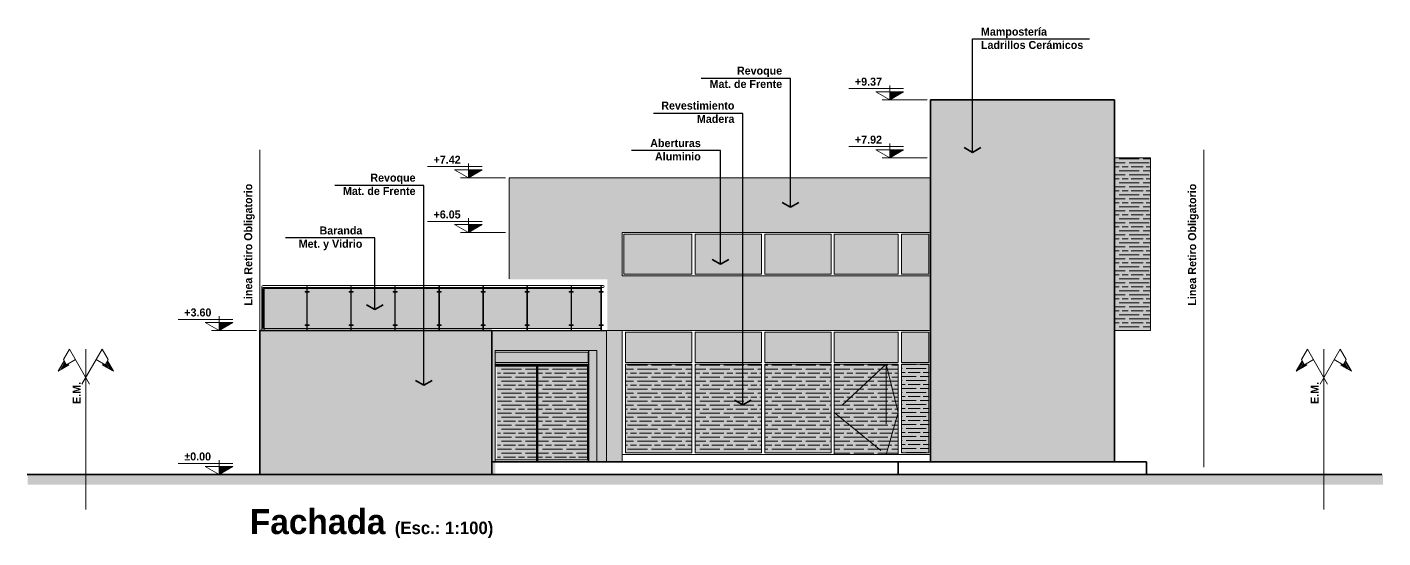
# Model space of a CAD drawing. Header units: millimetres. Extents: x 110427 to 125914, y 76277 to 76441.
# Drawn here: x 113931.94 to 113965.81, y 76370.54 to 76383.31 of the extents above; entities that cross this region are included whole.
import ezdxf

# ---------------------------------------------------------------- set-up
doc = ezdxf.new("R2010")
doc.units = ezdxf.units.MM
doc.linetypes.add('CENTER', pattern=[50.8, 31.75, -6.35, 6.35, -6.35])
doc.linetypes.add('JIS_02_0.7', pattern=[1.35, 0.75, -0.6])
for name, color, linetype, lineweight in [('02_CIVIL EXIST', 8, 'Continuous', 25), ('03_CIVIL EXIST A DECLARAR', 21, 'Continuous', 18), ('04_CIVIL A CONSTRUIR', 250, 'Continuous', 35), ('06_CIVIL VISTAS GRUESA', 244, 'Continuous', 13), ('08_CIVIL VISTAS FINO', 251, 'Continuous', 5), ('09_CARPINTERIA Y MOBILIARIO', 141, 'Continuous', 13), ('09_CIVIL PROYECCIONES', 230, 'JIS_02_0.7', 5), ('10_CIVIL EJES', 230, 'CENTER', 15), ('12_HATCH', 8, 'Continuous', 9), ('12_TEXTOS', 4, 'Continuous', 40), ('13_COTAS', 8, 'Continuous', 9), ('VIDRIOS', 254, 'Continuous', 9)]:
    doc.layers.add(name, color=color, linetype=linetype, lineweight=lineweight)
doc.layers.add('14_TEXTOS', color=4, linetype='Continuous')
doc.styles.add('JDS1', font='GOTHICB.TTF')
doc.dimstyles.new('1_100_JDS', dxfattribs={"dimscale": 100, "dimtxt": 2, "dimasz": 1.5, "dimexe": 1, "dimexo": 1, "dimgap": 0.75, "dimtad": 1, "dimlfac": 0.001, "dimzin": 4, "dimdsep": 46, "dimtxsty": 'JDS1', "dimcen": 0.09, "dimdle": 0.1, "dimclrd": 8, "dimclre": 8, "dimclrt": 150, "dimadec": 0, "dimazin": 0, "dimtfac": 1, "dimtmove": 2, "dimatfit": 0, "dimfxl": 0, "dimtolj": 1, "dimtzin": 0, "dimarcsym": 0})
pattern_1 = [(180, (110493.84203, 75930.85568), (4e-17, 0.3), [0.5, -0.1]), (180, (110493.94203, 75930.95568), (4e-17, 0.3), [0.3, -0.075, 0.15, -0.075]), (180, (110494.09203, 75931.05568), (4e-17, 0.3), [0.5, -0.1])]

msp = doc.modelspace()

# ---------------------------------------------------------------- hatches: boundary and pattern name
at = {"layer": '08_CIVIL VISTAS FINO'}
h = msp.add_hatch(color=30, dxfattribs=at)
h.dxf.hatch_style = 1
h.paths.add_polyline_path([(113960.008, 76380.043), (113959.108, 76380.043), (113959.108, 76375.723), (113960.008, 76375.723)])
h = msp.add_hatch(dxfattribs=at)
h.set_pattern_fill('GOST_WOOD', color=256, scale=0.05, angle=90)
h.set_pattern_definition([(180, (110502.52308, 75933.9157), (4e-17, 0.3), [0.5, -0.1]), (180, (110502.62308, 75934.0157), (4e-17, 0.3), [0.3, -0.075, 0.15, -0.075]), (180, (110502.77308, 75934.1157), (4e-17, 0.3), [0.5, -0.1])])
h.paths.add_polyline_path([(113960.008, 76380.043), (113959.108, 76380.043), (113959.108, 76375.723), (113960.008, 76375.723)])
h = msp.add_hatch(color=30, dxfattribs=at)
h.dxf.hatch_style = 1
h.paths.add_polyline_path([(113944.667, 76374.837), (113943.668, 76374.837), (113943.668, 76372.489), (113944.667, 76372.489)])
h = msp.add_hatch(dxfattribs=at)
h.set_pattern_fill('GOST_WOOD', color=256, scale=0.05, angle=90)
h.set_pattern_definition([(180, (110489.8423, 75930.85568), (4e-17, 0.3), [0.5, -0.1]), (180, (110489.9423, 75930.95568), (4e-17, 0.3), [0.3, -0.075, 0.15, -0.075]), (180, (110490.0923, 75931.05568), (4e-17, 0.3), [0.5, -0.1])])
h.paths.add_polyline_path([(113944.667, 76374.837), (113943.686, 76374.837), (113943.686, 76372.489), (113944.667, 76372.489)])
h = msp.add_hatch(color=30, dxfattribs=at)
h.dxf.hatch_style = 1
h.paths.add_polyline_path([(113945.935, 76374.837), (113944.702, 76374.837), (113944.702, 76372.489), (113945.935, 76372.489)])
h = msp.add_hatch(dxfattribs=at)
h.set_pattern_fill('GOST_WOOD', color=256, scale=0.05, angle=90)
h.set_pattern_definition([(180, (110491.11082, 75930.85568), (4e-17, 0.3), [0.5, -0.1]), (180, (110491.21082, 75930.95568), (4e-17, 0.3), [0.3, -0.075, 0.15, -0.075]), (180, (110491.36082, 75931.05568), (4e-17, 0.3), [0.5, -0.1])])
h.paths.add_polyline_path([(113945.928, 76374.837), (113944.71, 76374.837), (113944.718, 76372.489), (113945.935, 76372.489)])
h = msp.add_hatch(color=30, dxfattribs=at)
h.dxf.hatch_style = 1
h.paths.add_polyline_path([(113948.547, 76374.883), (113946.887, 76374.883), (113946.887, 76372.663), (113948.547, 76372.663)])
h = msp.add_hatch(dxfattribs=at)
h.set_pattern_fill('GOST_WOOD', color=256, scale=0.05, angle=90)
h.set_pattern_definition(pattern_1)
h.paths.add_polyline_path([(113948.547, 76374.883), (113946.887, 76374.883), (113946.887, 76372.663), (113948.547, 76372.663)])
h = msp.add_hatch(color=30, dxfattribs=at)
h.dxf.hatch_style = 1
h.paths.add_polyline_path([(113950.287, 76374.883), (113948.627, 76374.883), (113948.627, 76372.663), (113950.287, 76372.663)])
h = msp.add_hatch(dxfattribs=at)
h.set_pattern_fill('GOST_WOOD', color=256, scale=0.05, angle=90)
h.set_pattern_definition(pattern_1)
h.paths.add_polyline_path([(113950.287, 76374.883), (113948.627, 76374.883), (113948.627, 76372.663), (113950.287, 76372.663)])
h = msp.add_hatch(color=30, dxfattribs=at)
h.dxf.hatch_style = 1
h.paths.add_polyline_path([(113952.026, 76374.883), (113950.367, 76374.883), (113950.367, 76372.663), (113952.026, 76372.663)])
h = msp.add_hatch(dxfattribs=at)
h.set_pattern_fill('GOST_WOOD', color=256, scale=0.05, angle=90)
h.set_pattern_definition(pattern_1)
h.paths.add_polyline_path([(113952.026, 76374.883), (113950.367, 76374.883), (113950.367, 76372.663), (113952.026, 76372.663)])
h = msp.add_hatch(color=30, dxfattribs=at)
h.dxf.hatch_style = 1
h.paths.add_polyline_path([(113953.706, 76374.883), (113952.106, 76374.883), (113952.106, 76372.623), (113953.706, 76372.623)])
h = msp.add_hatch(dxfattribs=at)
h.set_pattern_fill('GOST_WOOD', color=256, scale=0.05, angle=90)
h.set_pattern_definition(pattern_1)
h.paths.add_polyline_path([(113953.706, 76374.883), (113952.106, 76374.883), (113952.106, 76372.623), (113953.706, 76372.623)])
h = msp.add_hatch(color=30, dxfattribs=at)
h.dxf.hatch_style = 1
h.paths.add_polyline_path([(113954.468, 76374.883), (113953.786, 76374.883), (113953.786, 76372.663), (113954.468, 76372.663)])
h = msp.add_hatch(dxfattribs=at)
h.set_pattern_fill('GOST_WOOD', color=256, scale=0.05, angle=90)
h.set_pattern_definition([(180, (110453.1522, 76028.67518), (4e-17, 0.3), [0.5, -0.1]), (180, (110453.2522, 76028.77518), (4e-17, 0.3), [0.3, -0.075, 0.15, -0.075]), (180, (110453.4022, 76028.87518), (4e-17, 0.3), [0.5, -0.1])])
h.paths.add_polyline_path([(113954.468, 76374.883), (113953.786, 76374.883), (113953.786, 76372.663), (113954.468, 76372.663)])
at = {"layer": '12_HATCH'}
h = msp.add_hatch(color=252, dxfattribs=at)
h.dxf.hatch_style = 1
h.paths.add_polyline_path([(113959.108, 76381.493), (113954.508, 76381.493), (113954.508, 76372.443), (113959.108, 76372.443)])
h = msp.add_hatch(color=148, dxfattribs=at)
h.dxf.hatch_style = 1
h.paths.add_polyline_path([(113954.508, 76379.543), (113943.978, 76379.543), (113943.978, 76377.003), (113946.437, 76377.003), (113946.437, 76375.723), (113954.508, 76375.723), (113954.508, 76377.091), (113946.808, 76377.091), (113946.808, 76378.173), (113954.508, 76378.173)])
for points in [[(113948.547, 76378.133), (113946.847, 76378.133), (113946.847, 76377.131), (113948.547, 76377.131)], [(113950.287, 76378.133), (113948.627, 76378.133), (113948.627, 76377.131), (113950.287, 76377.131)], [(113952.026, 76378.133), (113950.367, 76378.133), (113950.367, 76377.131), (113952.026, 76377.131)], [(113953.706, 76378.133), (113952.106, 76378.133), (113952.106, 76377.131), (113953.706, 76377.131)], [(113954.468, 76378.133), (113953.786, 76378.133), (113953.786, 76377.131), (113954.468, 76377.131)], [(113937.86, 76376.778), (113938.927, 76376.778), (113938.927, 76376.701), (113938.882, 76376.701), (113938.882, 76376.681), (113938.927, 76376.681), (113938.927, 76375.87), (113938.882, 76375.87), (113938.882, 76375.85), (113938.927, 76375.85), (113938.927, 76375.773), (113937.86, 76375.773), (113937.86, 76375.85), (113937.86, 76375.87), (113937.86, 76376.681), (113937.86, 76376.701)], [(113940.027, 76376.778), (113938.937, 76376.778), (113938.937, 76376.701), (113938.982, 76376.701), (113938.982, 76376.681), (113938.937, 76376.681), (113938.937, 76375.87), (113938.982, 76375.87), (113938.982, 76375.85), (113938.937, 76375.85), (113938.937, 76375.773), (113940.027, 76375.773), (113940.027, 76375.85), (113939.982, 76375.85), (113939.982, 76375.87), (113940.027, 76375.87), (113940.027, 76376.681), (113939.982, 76376.681), (113939.982, 76376.701), (113940.027, 76376.701)], [(113940.037, 76376.778), (113941.127, 76376.778), (113941.127, 76376.701), (113941.082, 76376.701), (113941.082, 76376.681), (113941.127, 76376.681), (113941.127, 76375.87), (113941.082, 76375.87), (113941.082, 76375.85), (113941.127, 76375.85), (113941.127, 76375.773), (113940.037, 76375.773), (113940.037, 76375.85), (113940.082, 76375.85), (113940.082, 76375.87), (113940.037, 76375.87), (113940.037, 76376.681), (113940.082, 76376.681), (113940.082, 76376.701), (113940.037, 76376.701)], [(113942.227, 76376.778), (113941.137, 76376.778), (113941.137, 76376.701), (113941.182, 76376.701), (113941.182, 76376.681), (113941.137, 76376.681), (113941.137, 76375.87), (113941.182, 76375.87), (113941.182, 76375.85), (113941.137, 76375.85), (113941.137, 76375.773), (113942.227, 76375.773), (113942.227, 76375.85), (113942.182, 76375.85), (113942.182, 76375.87), (113942.227, 76375.87), (113942.227, 76376.681), (113942.182, 76376.681), (113942.182, 76376.701), (113942.227, 76376.701)], [(113942.237, 76376.778), (113943.327, 76376.778), (113943.327, 76376.701), (113943.282, 76376.701), (113943.282, 76376.681), (113943.327, 76376.681), (113943.327, 76375.87), (113943.282, 76375.87), (113943.282, 76375.85), (113943.327, 76375.85), (113943.327, 76375.773), (113942.237, 76375.773), (113942.237, 76375.85), (113942.282, 76375.85), (113942.282, 76375.87), (113942.237, 76375.87), (113942.237, 76376.681), (113942.282, 76376.681), (113942.282, 76376.701), (113942.237, 76376.701)], [(113944.427, 76376.778), (113943.337, 76376.778), (113943.337, 76376.701), (113943.382, 76376.701), (113943.382, 76376.681), (113943.337, 76376.681), (113943.337, 76375.87), (113943.382, 76375.87), (113943.382, 76375.85), (113943.337, 76375.85), (113943.337, 76375.773), (113944.427, 76375.773), (113944.427, 76375.85), (113944.382, 76375.85), (113944.382, 76375.87), (113944.427, 76375.87), (113944.427, 76376.681), (113944.382, 76376.681), (113944.382, 76376.701), (113944.427, 76376.701)], [(113944.437, 76376.778), (113945.527, 76376.778), (113945.527, 76376.701), (113945.482, 76376.701), (113945.482, 76376.681), (113945.527, 76376.681), (113945.527, 76375.87), (113945.482, 76375.87), (113945.482, 76375.85), (113945.527, 76375.85), (113945.527, 76375.773), (113944.437, 76375.773), (113944.437, 76375.85), (113944.482, 76375.85), (113944.482, 76375.87), (113944.437, 76375.87), (113944.437, 76376.681), (113944.482, 76376.681), (113944.482, 76376.701), (113944.437, 76376.701)], [(113946.276, 76376.778), (113945.537, 76376.778), (113945.537, 76376.701), (113945.582, 76376.701), (113945.582, 76376.681), (113945.537, 76376.681), (113945.537, 76375.87), (113945.582, 76375.87), (113945.582, 76375.85), (113945.537, 76375.85), (113945.537, 76375.773), (113946.276, 76375.773), (113946.276, 76375.85), (113946.231, 76375.85), (113946.231, 76375.87), (113946.276, 76375.87), (113946.276, 76376.681), (113946.231, 76376.681), (113946.231, 76376.701), (113946.276, 76376.701)], [(113948.547, 76375.683), (113946.887, 76375.683), (113946.887, 76374.923), (113948.547, 76374.923)], [(113950.287, 76375.683), (113948.627, 76375.683), (113948.627, 76374.923), (113950.287, 76374.923)], [(113952.026, 76375.683), (113950.367, 76375.683), (113950.367, 76374.923), (113952.026, 76374.923)], [(113953.706, 76375.683), (113952.106, 76375.683), (113952.106, 76374.923), (113953.706, 76374.923)], [(113954.468, 76375.683), (113953.786, 76375.683), (113953.786, 76374.923), (113954.468, 76374.923)], [(113945.952, 76375.183), (113943.634, 76375.183), (113943.634, 76374.923), (113945.952, 76374.923)]]:
    msp.add_hatch(color=7, dxfattribs=at).paths.add_polyline_path(points)
h = msp.add_hatch(color=8, dxfattribs=at)
h.dxf.hatch_style = 1
h.paths.add_polyline_path([(113943.634, 76375.723), (113937.75, 76375.723), (113937.75, 76372.123), (113943.634, 76372.123), (113943.634, 76375.223), (113945.971, 76375.223), (113945.971, 76372.443), (113946.808, 76372.443), (113946.808, 76375.723)])
at = {"layer": '12_HATCH', "linetype": 'ByBlock', "lineweight": 9}
h = msp.add_hatch(dxfattribs=at)
h.set_pattern_fill('LINE', color=256, scale=0.1875, angle=600, style=0)
h.set_pattern_definition([(240, (114017.753065, 75470.016428), (0.0202974704, -0.01171875), [])])
h.paths.add_polyline_path([(113932.71, 76374.705), (113932.979, 76374.86), (113932.96, 76374.893), (113932.917, 76374.868), (113932.86, 76374.966)])
h = msp.add_hatch(dxfattribs=at)
h.set_pattern_fill('LINE', color=256, scale=0.1875, angle=600, style=0)
h.set_pattern_definition([(300, (113870.366228, 75470.016428), (-0.0202974704, -0.01171875), [])])
h.paths.add_polyline_path([(113933.942, 76374.966), (113933.885, 76374.868), (113933.842, 76374.893), (113933.823, 76374.86), (113934.092, 76374.705)])
h = msp.add_hatch(dxfattribs=at)
h.set_pattern_fill('LINE', color=256, scale=0.1875, angle=600, style=0)
h.set_pattern_definition([(240, (114048.689858, 75470.016428), (0.0202974704, -0.01171875), [])])
h.paths.add_polyline_path([(113963.647, 76374.705), (113963.916, 76374.86), (113963.897, 76374.893), (113963.854, 76374.868), (113963.797, 76374.966)])
h = msp.add_hatch(dxfattribs=at)
h.set_pattern_fill('LINE', color=256, scale=0.1875, angle=600, style=0)
h.set_pattern_definition([(300, (113901.30302, 75470.016428), (-0.0202974704, -0.01171875), [])])
h.paths.add_polyline_path([(113964.878, 76374.966), (113964.822, 76374.868), (113964.779, 76374.893), (113964.76, 76374.86), (113965.029, 76374.705)])
at = {"layer": '12_HATCH'}
h = msp.add_hatch(color=256, dxfattribs=at)
h.dxf.hatch_style = 1
h.paths.add_polyline_path([(113965.815, 76372.123), (113931.946, 76372.123), (113931.946, 76371.873), (113965.815, 76371.873)])
at = {"layer": '13_COTAS'}
h = msp.add_hatch(dxfattribs=at)
h.set_pattern_fill('LINE', color=256, scale=0.2, angle=90, style=0)
h.set_pattern_definition([(90, (113065.73014, 76510.50379), (0.025, 2e-18), [])])
h.paths.add_polyline_path([(113953.492, 76381.693), (113953.492, 76381.493), (113953.838, 76381.693)])
h = msp.add_hatch(dxfattribs=at)
h.set_pattern_fill('LINE', color=256, scale=0.2, angle=90, style=0)
h.set_pattern_definition([(90, (113065.73014, 76509.05379), (0.025, 2e-18), [])])
h.paths.add_polyline_path([(113953.492, 76380.243), (113953.492, 76380.043), (113953.838, 76380.243)])
h = msp.add_hatch(dxfattribs=at)
h.set_pattern_fill('LINE', color=256, scale=0.2, angle=90, style=0)
h.set_pattern_definition([(90, (113055.20014, 76508.55379), (0.025, 2e-18), [])])
h.paths.add_polyline_path([(113942.962, 76379.743), (113942.962, 76379.543), (113943.308, 76379.743)])
h = msp.add_hatch(dxfattribs=at)
h.set_pattern_fill('LINE', color=256, scale=0.2, angle=90, style=0)
h.set_pattern_definition([(90, (113055.20014, 76507.18379), (0.025, 2e-18), [])])
h.paths.add_polyline_path([(113942.962, 76378.373), (113942.962, 76378.173), (113943.308, 76378.373)])
h = msp.add_hatch(dxfattribs=at)
h.set_pattern_fill('LINE', color=256, scale=0.2, angle=90, style=0)
h.set_pattern_definition([(90, (113048.972102, 76504.73379), (0.025, 2e-18), [])])
h.paths.add_polyline_path([(113936.734, 76375.923), (113936.734, 76375.723), (113937.08, 76375.923)])
h = msp.add_hatch(dxfattribs=at)
h.set_pattern_fill('LINE', color=256, scale=0.2, angle=90, style=0)
h.set_pattern_definition([(90, (113048.972102, 76501.13379), (0.025, 2e-18), [])])
h.paths.add_polyline_path([(113936.734, 76372.323), (113936.734, 76372.123), (113937.08, 76372.323)])

# ---------------------------------------------------------------- linework, layer by layer
at = {"layer": '02_CIVIL EXIST'}
for p, q in [((113943.55, 76375.723), (113946.413, 76375.723)), ((113945.971, 76372.443), (113945.971, 76375.223)), ((113943.634, 76374.883), (113945.971, 76374.883))]:
    msp.add_line(p, q, dxfattribs=at)
at = {"layer": '03_CIVIL EXIST A DECLARAR'}
for p, q in [((113959.108, 76380.043), (113960.008, 76380.043)), ((113960.008, 76375.723), (113960.008, 76380.043)), ((113943.978, 76377.014), (113943.978, 76379.543)), ((113954.508, 76379.543), (113943.978, 76379.543)), ((113946.808, 76378.173), (113946.808, 76377.091)), ((113946.808, 76378.173), (113954.508, 76378.173)), ((113946.808, 76377.091), (113954.508, 76377.091)), ((113946.413, 76375.723), (113954.508, 76375.723)), ((113959.108, 76375.723), (113960.008, 76375.723)), ((113946.808, 76372.623), (113954.508, 76372.623))]:
    msp.add_line(p, q, dxfattribs=at)
at = {"layer": '04_CIVIL A CONSTRUIR'}
for p, q in [((113954.508, 76372.443), (113954.508, 76381.493)), ((113954.508, 76381.493), (113959.108, 76381.493)), ((113959.108, 76372.443), (113959.108, 76381.493)), ((113955.559, 76380.177), (113955.351, 76380.297)), ((113955.559, 76380.177), (113955.767, 76380.297)), ((113951.012, 76378.807), (113950.804, 76378.927)), ((113951.012, 76378.807), (113951.22, 76378.927)), ((113949.265, 76377.381), (113949.057, 76377.501)), ((113949.265, 76377.381), (113949.473, 76377.501)), ((113940.621, 76376.247), (113940.413, 76376.367)), ((113940.621, 76376.247), (113940.829, 76376.367)), ((113937.75, 76375.723), (113943.55, 76375.723)), ((113937.75, 76375.723), (113937.75, 76372.123)), ((113943.55, 76372.123), (113943.55, 76375.723)), ((113941.85, 76374.359), (113941.643, 76374.479)), ((113941.85, 76374.359), (113942.058, 76374.479)), ((113949.819, 76373.866), (113949.611, 76373.986)), ((113949.819, 76373.866), (113950.026, 76373.986)), ((113943.55, 76372.443), (113959.908, 76372.443)), ((113953.706, 76372.123), (113953.706, 76372.443)), ((113959.908, 76372.123), (113959.908, 76372.443)), ((113931.936, 76372.123), (113965.792, 76372.123))]:
    msp.add_line(p, q, dxfattribs=at)
at = {"layer": '06_CIVIL VISTAS GRUESA'}
for p, q in [((113937.805, 76376.826), (113937.805, 76375.723)), ((113937.827, 76376.701), (113937.827, 76376.778)), ((113937.837, 76376.778), (113937.827, 76376.778)), ((113937.827, 76375.773), (113937.827, 76376.681)), ((113937.832, 76376.853), (113946.33, 76376.853)), ((113937.832, 76376.798), (113938.927, 76376.798)), ((113937.837, 76375.773), (113937.837, 76376.778)), ((113937.86, 76376.798), (113937.86, 76375.723)), ((113937.86, 76376.778), (113938.927, 76376.778)), ((113938.927, 76376.701), (113938.927, 76376.826)), ((113938.937, 76376.826), (113938.927, 76376.826)), ((113938.927, 76375.87), (113938.927, 76376.681)), ((113938.937, 76376.701), (113938.937, 76376.826)), ((113938.937, 76376.798), (113940.027, 76376.798)), ((113940.027, 76376.778), (113938.937, 76376.778)), ((113938.937, 76375.87), (113938.937, 76376.681)), ((113940.027, 76376.701), (113940.027, 76376.826)), ((113940.037, 76376.826), (113940.027, 76376.826)), ((113940.027, 76375.87), (113940.027, 76376.681)), ((113940.037, 76376.701), (113940.037, 76376.826)), ((113940.037, 76376.798), (113941.127, 76376.798)), ((113940.037, 76376.778), (113941.127, 76376.778)), ((113940.037, 76375.87), (113940.037, 76376.681)), ((113941.127, 76376.701), (113941.127, 76376.826)), ((113941.137, 76376.826), (113941.127, 76376.826)), ((113941.127, 76375.87), (113941.127, 76376.681)), ((113941.137, 76376.701), (113941.137, 76376.826)), ((113941.137, 76376.798), (113942.227, 76376.798)), ((113942.227, 76376.778), (113941.137, 76376.778)), ((113941.137, 76375.87), (113941.137, 76376.681)), ((113942.227, 76376.701), (113942.227, 76376.826)), ((113942.237, 76376.826), (113942.227, 76376.826)), ((113942.227, 76375.87), (113942.227, 76376.681)), ((113942.237, 76376.701), (113942.237, 76376.826)), ((113942.237, 76376.798), (113943.327, 76376.798)), ((113942.237, 76376.778), (113943.327, 76376.778)), ((113942.237, 76375.87), (113942.237, 76376.681)), ((113943.327, 76376.701), (113943.327, 76376.826)), ((113943.337, 76376.826), (113943.327, 76376.826)), ((113943.327, 76375.87), (113943.327, 76376.681)), ((113943.337, 76376.701), (113943.337, 76376.826)), ((113943.337, 76376.798), (113944.427, 76376.798)), ((113944.427, 76376.778), (113943.337, 76376.778)), ((113943.337, 76375.87), (113943.337, 76376.681)), ((113944.427, 76376.701), (113944.427, 76376.826)), ((113944.437, 76376.826), (113944.427, 76376.826)), ((113944.427, 76375.87), (113944.427, 76376.681)), ((113944.437, 76376.701), (113944.437, 76376.826)), ((113944.437, 76376.798), (113945.527, 76376.798)), ((113944.437, 76376.778), (113945.527, 76376.778)), ((113944.437, 76375.87), (113944.437, 76376.681)), ((113945.527, 76376.701), (113945.527, 76376.826)), ((113945.537, 76376.826), (113945.527, 76376.826)), ((113945.527, 76375.87), (113945.527, 76376.681)), ((113945.537, 76376.701), (113945.537, 76376.826)), ((113945.537, 76376.798), (113946.276, 76376.798)), ((113946.276, 76376.778), (113945.537, 76376.778)), ((113945.537, 76375.87), (113945.537, 76376.681)), ((113946.276, 76376.701), (113946.276, 76376.826)), ((113946.286, 76376.826), (113946.276, 76376.826)), ((113946.276, 76375.87), (113946.276, 76376.681)), ((113946.286, 76376.701), (113946.286, 76376.826)), ((113946.286, 76376.798), (113946.33, 76376.798)), ((113946.286, 76375.87), (113946.286, 76376.681)), ((113937.837, 76375.773), (113937.827, 76375.773)), ((113937.86, 76375.773), (113938.927, 76375.773)), ((113938.927, 76375.723), (113938.927, 76375.85)), ((113938.937, 76375.723), (113938.937, 76375.85)), ((113940.027, 76375.773), (113938.937, 76375.773)), ((113940.027, 76375.723), (113940.027, 76375.85)), ((113940.037, 76375.723), (113940.037, 76375.85)), ((113940.037, 76375.773), (113941.127, 76375.773)), ((113941.127, 76375.723), (113941.127, 76375.85)), ((113941.137, 76375.723), (113941.137, 76375.85)), ((113942.227, 76375.773), (113941.137, 76375.773)), ((113942.227, 76375.723), (113942.227, 76375.85)), ((113942.237, 76375.723), (113942.237, 76375.85)), ((113942.237, 76375.773), (113943.327, 76375.773)), ((113943.327, 76375.723), (113943.327, 76375.85)), ((113943.337, 76375.723), (113943.337, 76375.85)), ((113944.427, 76375.773), (113943.337, 76375.773)), ((113944.427, 76375.723), (113944.427, 76375.85)), ((113944.437, 76375.723), (113944.437, 76375.85)), ((113944.437, 76375.773), (113945.527, 76375.773)), ((113945.527, 76375.723), (113945.527, 76375.85)), ((113945.537, 76375.723), (113945.537, 76375.85)), ((113946.276, 76375.773), (113945.537, 76375.773)), ((113946.276, 76375.723), (113946.276, 76375.85)), ((113946.286, 76375.723), (113946.286, 76375.85))]:
    msp.add_line(p, q, dxfattribs=at)
for points in [[(113937.827, 76376.681), (113937.827, 76376.701), (113937.823, 76376.701), (113937.823, 76376.681)], [(113937.837, 76376.681), (113937.837, 76376.701), (113937.841, 76376.701), (113937.841, 76376.681)], [(113938.982, 76376.681), (113938.982, 76376.701), (113938.882, 76376.701), (113938.882, 76376.681)], [(113940.082, 76376.681), (113940.082, 76376.701), (113939.982, 76376.701), (113939.982, 76376.681)], [(113941.182, 76376.681), (113941.182, 76376.701), (113941.082, 76376.701), (113941.082, 76376.681)], [(113942.282, 76376.681), (113942.282, 76376.701), (113942.182, 76376.701), (113942.182, 76376.681)], [(113943.382, 76376.681), (113943.382, 76376.701), (113943.282, 76376.701), (113943.282, 76376.681)], [(113944.482, 76376.681), (113944.482, 76376.701), (113944.382, 76376.701), (113944.382, 76376.681)], [(113945.582, 76376.681), (113945.582, 76376.701), (113945.482, 76376.701), (113945.482, 76376.681)], [(113946.331, 76376.681), (113946.331, 76376.701), (113946.231, 76376.701), (113946.231, 76376.681)], [(113937.827, 76375.85), (113937.827, 76375.87), (113937.823, 76375.87), (113937.823, 76375.85)], [(113937.837, 76375.85), (113937.837, 76375.87), (113937.841, 76375.87), (113937.841, 76375.85)], [(113938.982, 76375.85), (113938.982, 76375.87), (113938.882, 76375.87), (113938.882, 76375.85)], [(113940.082, 76375.85), (113940.082, 76375.87), (113939.982, 76375.87), (113939.982, 76375.85)], [(113941.182, 76375.85), (113941.182, 76375.87), (113941.082, 76375.87), (113941.082, 76375.85)], [(113942.282, 76375.85), (113942.282, 76375.87), (113942.182, 76375.87), (113942.182, 76375.85)], [(113943.382, 76375.85), (113943.382, 76375.87), (113943.282, 76375.87), (113943.282, 76375.85)], [(113944.482, 76375.85), (113944.482, 76375.87), (113944.382, 76375.87), (113944.382, 76375.85)], [(113945.582, 76375.85), (113945.582, 76375.87), (113945.482, 76375.87), (113945.482, 76375.85)], [(113946.331, 76375.85), (113946.331, 76375.87), (113946.231, 76375.87), (113946.231, 76375.85)]]:
    msp.add_lwpolyline(points, close=True, dxfattribs=at)
for centre, start, end in [((113937.832, 76376.826), 90, 270), ((113946.33, 76376.826), 270, 90)]:
    msp.add_arc(centre, 0.0276, start, end, dxfattribs=at)
at = {"layer": '08_CIVIL VISTAS FINO'}
for p, q in [((113945.952, 76375.183), (113943.634, 76375.183)), ((113945.952, 76374.923), (113945.952, 76375.183)), ((113945.952, 76374.923), (113943.634, 76374.923)), ((113943.634, 76374.86), (113945.952, 76374.86)), ((113943.634, 76374.837), (113944.667, 76374.837)), ((113944.667, 76372.443), (113944.667, 76374.86)), ((113944.685, 76372.443), (113944.685, 76374.86)), ((113944.702, 76372.443), (113944.702, 76374.837)), ((113944.702, 76374.837), (113945.935, 76374.837)), ((113945.935, 76372.489), (113945.935, 76374.837)), ((113945.952, 76372.443), (113945.952, 76374.86)), ((113943.634, 76372.489), (113944.667, 76372.489)), ((113944.702, 76372.489), (113945.935, 76372.489))]:
    msp.add_line(p, q, dxfattribs=at)
at = {"layer": '09_CARPINTERIA Y MOBILIARIO'}
for p, q in [((113946.847, 76377.131), (113946.847, 76378.133)), ((113946.847, 76378.133), (113948.547, 76378.133)), ((113948.547, 76377.131), (113948.547, 76378.133)), ((113948.627, 76377.131), (113948.627, 76378.133)), ((113948.627, 76378.133), (113950.287, 76378.133)), ((113950.287, 76377.131), (113950.287, 76378.133)), ((113950.367, 76377.131), (113950.367, 76378.133)), ((113950.367, 76378.133), (113952.026, 76378.133)), ((113952.026, 76377.131), (113952.026, 76378.133)), ((113952.106, 76377.131), (113952.106, 76378.133)), ((113952.106, 76378.133), (113953.706, 76378.133)), ((113953.706, 76377.131), (113953.706, 76378.133)), ((113953.786, 76377.131), (113953.786, 76378.133)), ((113953.786, 76378.133), (113954.468, 76378.133)), ((113954.468, 76377.131), (113954.468, 76378.133)), ((113946.847, 76377.131), (113948.547, 76377.131)), ((113948.627, 76377.131), (113950.287, 76377.131)), ((113950.367, 76377.131), (113952.026, 76377.131)), ((113952.106, 76377.131), (113953.706, 76377.131)), ((113953.786, 76377.131), (113954.468, 76377.131)), ((113946.413, 76372.443), (113946.413, 76375.723)), ((113946.808, 76372.443), (113946.808, 76375.723)), ((113946.887, 76375.683), (113948.547, 76375.683)), ((113946.887, 76374.923), (113946.887, 76375.683)), ((113948.547, 76374.923), (113948.547, 76375.683)), ((113948.627, 76375.683), (113950.287, 76375.683)), ((113948.627, 76374.923), (113948.627, 76375.683)), ((113950.287, 76374.923), (113950.287, 76375.683)), ((113950.367, 76375.683), (113952.026, 76375.683)), ((113950.367, 76374.923), (113950.367, 76375.683)), ((113952.026, 76374.923), (113952.026, 76375.683)), ((113952.106, 76375.683), (113953.706, 76375.683)), ((113952.106, 76374.923), (113952.106, 76375.683)), ((113953.706, 76374.923), (113953.706, 76375.683)), ((113946.17, 76375.223), (113943.634, 76375.223)), ((113943.634, 76372.443), (113943.634, 76375.223)), ((113946.17, 76372.443), (113946.17, 76375.223)), ((113946.887, 76374.923), (113948.547, 76374.923)), ((113946.887, 76374.883), (113948.547, 76374.883)), ((113946.887, 76372.663), (113946.887, 76374.883)), ((113948.547, 76372.663), (113948.547, 76374.883)), ((113948.627, 76374.923), (113950.287, 76374.923)), ((113948.627, 76374.883), (113950.287, 76374.883)), ((113948.627, 76372.663), (113948.627, 76374.883)), ((113950.287, 76372.663), (113950.287, 76374.883)), ((113950.367, 76374.923), (113952.026, 76374.923)), ((113950.367, 76374.883), (113952.026, 76374.883)), ((113950.367, 76372.663), (113950.367, 76374.883)), ((113952.026, 76372.663), (113952.026, 76374.883)), ((113952.106, 76374.923), (113953.706, 76374.923)), ((113952.106, 76374.883), (113953.706, 76374.883)), ((113952.106, 76372.623), (113952.106, 76374.883)), ((113953.706, 76372.623), (113953.706, 76374.883)), ((113953.786, 76374.883), (113954.468, 76374.883)), ((113953.786, 76372.663), (113953.786, 76374.883)), ((113954.468, 76372.663), (113954.468, 76374.883)), ((113946.887, 76372.663), (113948.547, 76372.663)), ((113948.627, 76372.663), (113950.287, 76372.663)), ((113950.367, 76372.663), (113952.026, 76372.663)), ((113953.786, 76372.663), (113954.468, 76372.663))]:
    msp.add_line(p, q, dxfattribs=at)
msp.add_lwpolyline([(113953.786, 76375.683), (113954.468, 76375.683), (113954.468, 76374.923), (113953.786, 76374.923)], close=True, dxfattribs=at)
at = {"layer": '09_CIVIL PROYECCIONES', "ltscale": 2}
for p, q in [((113953.399, 76374.883), (113952.106, 76373.673)), ((113953.706, 76373.673), (113953.399, 76374.883)), ((113953.399, 76374.883), (113953.399, 76372.623)), ((113952.106, 76373.673), (113953.399, 76372.623)), ((113953.399, 76372.623), (113953.706, 76373.673))]:
    msp.add_line(p, q, dxfattribs=at)
at = {"layer": '10_CIVIL EJES', "ltscale": 0.25}
for p, q in [((113937.75, 76380.244), (113937.75, 76371.248)), ((113961.338, 76380.244), (113961.338, 76371.248)), ((113933.401, 76375.258), (113933.401, 76371.248)), ((113964.338, 76375.258), (113964.338, 76371.248))]:
    msp.add_line(p, q, dxfattribs=at)
at = {"layer": '12_HATCH', "linetype": 'ByBlock', "lineweight": 9}
for p, q in [((113932.71, 76374.705), (113932.86, 76374.966)), ((113932.842, 76374.998), (113932.992, 76375.258)), ((113932.917, 76374.868), (113932.842, 76374.998)), ((113932.917, 76374.868), (113933.142, 76374.998)), ((113933.495, 76374.387), (113932.992, 76375.258)), ((113933.307, 76374.387), (113933.81, 76375.258)), ((113933.885, 76374.868), (113933.66, 76374.998)), ((113933.96, 76374.998), (113933.81, 76375.258)), ((113933.885, 76374.868), (113933.96, 76374.998)), ((113934.092, 76374.705), (113933.942, 76374.966)), ((113963.647, 76374.705), (113963.797, 76374.966)), ((113963.779, 76374.998), (113963.929, 76375.258)), ((113963.854, 76374.868), (113963.779, 76374.998)), ((113963.854, 76374.868), (113964.079, 76374.998)), ((113964.432, 76374.387), (113963.929, 76375.258)), ((113964.244, 76374.387), (113964.747, 76375.258)), ((113964.822, 76374.868), (113964.597, 76374.998)), ((113964.897, 76374.998), (113964.747, 76375.258)), ((113964.822, 76374.868), (113964.897, 76374.998)), ((113965.029, 76374.705), (113964.878, 76374.966)), ((113932.71, 76374.705), (113932.979, 76374.86)), ((113932.979, 76374.86), (113932.96, 76374.893)), ((113933.823, 76374.86), (113933.842, 76374.893)), ((113934.092, 76374.705), (113933.823, 76374.86)), ((113963.647, 76374.705), (113963.916, 76374.86)), ((113963.916, 76374.86), (113963.897, 76374.893)), ((113964.76, 76374.86), (113964.779, 76374.893)), ((113965.029, 76374.705), (113964.76, 76374.86))]:
    msp.add_line(p, q, dxfattribs=at)
at = {"layer": '13_COTAS'}
for p, q in [((113953.838, 76381.773), (113952.468, 76381.773)), ((113953.492, 76381.493), (113953.492, 76381.853)), ((113953.492, 76381.493), (113953.492, 76381.853)), ((113953.146, 76381.693), (113953.838, 76381.693)), ((113953.492, 76381.493), (113953.146, 76381.693)), ((113953.838, 76381.693), (113953.492, 76381.493)), ((113953.492, 76380.043), (113953.492, 76380.403)), ((113953.492, 76380.043), (113953.492, 76380.403)), ((113953.838, 76380.323), (113952.468, 76380.323)), ((113953.146, 76380.243), (113953.838, 76380.243)), ((113953.492, 76380.043), (113953.146, 76380.243)), ((113953.838, 76380.243), (113953.492, 76380.043)), ((113943.308, 76379.823), (113941.938, 76379.823)), ((113942.616, 76379.743), (113943.308, 76379.743)), ((113942.962, 76379.543), (113942.616, 76379.743)), ((113942.962, 76379.543), (113942.962, 76379.903)), ((113942.962, 76379.543), (113942.962, 76379.903)), ((113943.308, 76379.743), (113942.962, 76379.543)), ((113943.308, 76378.453), (113941.938, 76378.453)), ((113942.616, 76378.373), (113943.308, 76378.373)), ((113942.962, 76378.173), (113942.616, 76378.373)), ((113942.962, 76378.173), (113942.962, 76378.533)), ((113942.962, 76378.173), (113942.962, 76378.533)), ((113943.308, 76378.373), (113942.962, 76378.173)), ((113937.08, 76376.003), (113935.71, 76376.003)), ((113936.734, 76375.723), (113936.734, 76376.083)), ((113936.734, 76375.723), (113936.734, 76376.083)), ((113936.387, 76375.923), (113937.08, 76375.923)), ((113936.734, 76375.723), (113936.387, 76375.923)), ((113937.08, 76375.923), (113936.734, 76375.723)), ((113937.08, 76372.403), (113935.71, 76372.403)), ((113936.387, 76372.323), (113937.08, 76372.323)), ((113936.734, 76372.123), (113936.387, 76372.323)), ((113936.734, 76372.123), (113936.734, 76372.483)), ((113936.734, 76372.123), (113936.734, 76372.483)), ((113937.08, 76372.323), (113936.734, 76372.123))]:
    msp.add_line(p, q, dxfattribs=at)
at = {"layer": '13_COTAS', "linetype": 'JIS_02_0.7', "ltscale": 1.5}
for p, q in [((113954.424, 76381.493), (113953.012, 76381.493)), ((113954.424, 76380.043), (113953.012, 76380.043)), ((113943.894, 76379.543), (113942.482, 76379.543)), ((113943.894, 76378.173), (113942.482, 76378.173)), ((113937.666, 76375.723), (113936.254, 76375.723))]:
    msp.add_line(p, q, dxfattribs=at)

# ---------------------------------------------------------------- texts
at = {"layer": '12_TEXTOS', "color": 150, "char_height": 0.2, "style": 'JDS1'}
for s, insert, width, attachment_point in [('Mampostería\\PLadrillos Cerámicos', (113955.771, 76382.761), 2.97341, 7), ('Revoque\\PMat. de Frente', (113950.803, 76381.785), 2.57308, 9), ('Revestimiento\\PMadera', (113949.61, 76380.913), 2.57308, 9), ('Aberturas\\PAluminio', (113948.77, 76379.974), 2.57308, 9), ('Revoque\\PMat. de Frente', (113941.642, 76379.11), 2.57308, 9)]:
    msp.add_mtext(s, dxfattribs=dict(at, insert=insert, width=width, attachment_point=attachment_point))
at = {"layer": '12_TEXTOS', "color": 150, "char_height": 0.2, "attachment_point": 8, "rotation": 90, "style": 'JDS1'}
for s, insert, width in [('Linea Retiro Obligatorio', (113937.622, 76377.871), 3.33395), ('Linea Retiro Obligatorio', (113961.21, 76377.871), 3.33395), ('E.M.', (113933.273, 76374.165), 0.82275), ('E.M.', (113964.21, 76374.165), 0.82275)]:
    msp.add_mtext(s, dxfattribs=dict(at, insert=insert, width=width))
at = {"layer": '14_TEXTOS', "color": 150, "insert": (113940.313, 76377.732), "char_height": 0.2, "width": 2.57308, "attachment_point": 9, "style": 'JDS1'}
msp.add_mtext('Baranda\\PMet. y Vidrio', dxfattribs=at)
at = {"layer": '14_TEXTOS', "insert": (113937.501, 76370.54), "char_height": 0.5, "width": 9.59338, "attachment_point": 7, "style": 'JDS1'}
msp.add_mtext('{\\H1.25x;Fachada \\H0.5x;(Esc.: 1:100)}', dxfattribs=at)
at = {"layer": 'VIDRIOS', "color": 150, "char_height": 0.2, "attachment_point": 5, "style": 'JDS1'}
for s, insert, width in [('+9.37', (113952.96, 76381.945), 1.17721), ('+7.92', (113952.96, 76380.495), 1.17721), ('+7.42', (113942.43, 76379.995), 0.78175), ('+6.05', (113942.43, 76378.625), 0.78175)]:
    msp.add_mtext(s, dxfattribs=dict(at, insert=insert, width=width))
for s, insert in [('+3.60', (113936.202, 76376.175)), ('±0.00', (113936.198, 76372.575))]:
    msp.add_mtext(s, dxfattribs=dict(at, insert=insert))

# ---------------------------------------------------------------- leaders
at = {"layer": '13_COTAS'}
for points in [[(113955.559, 76380.177), (113955.559, 76383.019), (113958.484, 76383.019)], [(113951.012, 76378.807), (113951.012, 76382.026), (113948.783, 76382.026)], [(113949.819, 76373.866), (113949.819, 76381.154), (113947.59, 76381.154)], [(113949.265, 76377.381), (113949.265, 76380.223), (113947.036, 76380.223)], [(113941.85, 76374.359), (113941.85, 76379.351), (113939.622, 76379.351)], [(113940.621, 76376.247), (113940.621, 76378.045), (113938.393, 76378.045)]]:
    msp.add_leader(points, dimstyle='1_100_JDS', override={"dimgap": 0.75, "dimtad": 0, "dimldrblk": 'None'}, dxfattribs=at)

doc.saveas('drawing.dxf')
